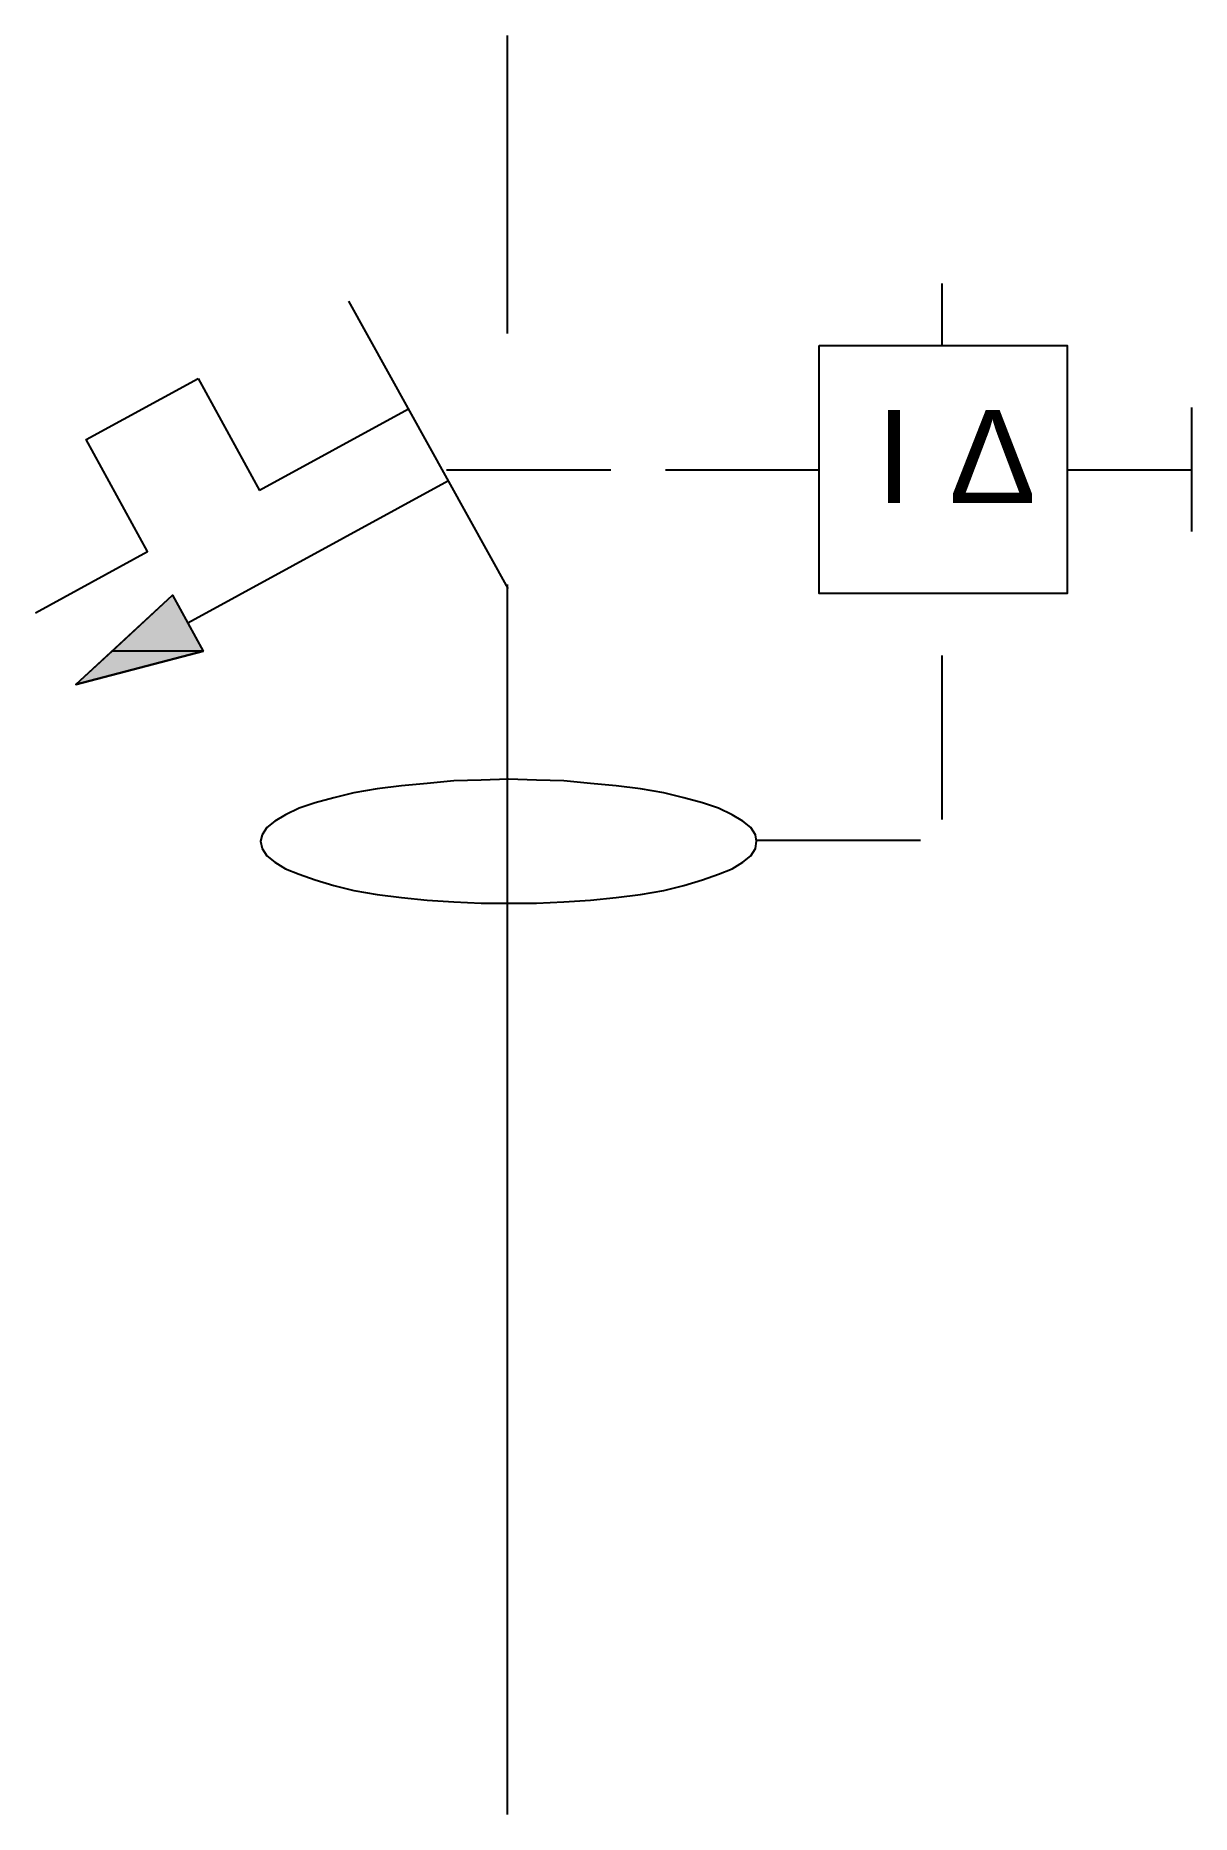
# Model space of a CAD drawing. Header units: millimetres. Extents: x -8.6 to 12.5, y -32.5 to 0.
import ezdxf
from ezdxf.enums import TextEntityAlignment as Align

# ---------------------------------------------------------------- set-up
doc = ezdxf.new("R2010")
doc.units = ezdxf.units.MM
doc.linetypes.add('SVG_3_1', pattern=[4, 3, -1])
doc.layers.get('0').update_dxf_attribs({"linetype": 'CONTINUOUS'})
doc.styles.add('ARIAL', font='arial.ttf')

# ---------------------------------------------------------------- blocks, each defined once
blk = doc.blocks.new('291_E_LV_SLD_IEC60617_rcbo')
at = {"true_color": 0x0000ff}
for p, q in [((0, 0), (0, -5.441)), ((7.941, -4.529), (7.941, -5.662)), ((0.02, -10.103), (-2.892, -4.853)), ((-5.642, -6.265), (-4.525, -8.309)), ((-1.804, -6.824), (-4.525, -8.309)), ((12.5, -6.794), (12.5, -9.059)), ((10.23, -7.936), (12.495, -7.936)), ((-1.069, -8.132), (-5.833, -10.735)), ((0, -10.029), (0, -32.5))]:
    blk.add_line(p, q, dxfattribs=at)
at = {"linetype": 'SVG_3_1', "true_color": 0x0000ff}
for p, q in [((-1.108, -7.936), (5.701, -7.936)), ((7.941, -11.324), (7.941, -14.721)), ((4.554, -14.701), (7.966, -14.701))]:
    blk.add_line(p, q, dxfattribs=at)
at = {"true_color": 0x0000ff}
for points in [[(5.701, -5.662), (10.23, -5.662), (10.23, -10.191), (5.701, -10.191)], [(-7.877, -11.853), (-6.113, -10.221), (-5.554, -11.25), (-7.877, -11.853)], [(-6.113, -10.221), (-5.554, -11.25), (-7.216, -11.25)], [(-5.554, -11.25), (-7.216, -11.25), (-7.877, -11.853)], [(4.554, -14.721), (4.539, -14.603), (4.451, -14.471), (4.304, -14.353), (4.113, -14.235), (3.863, -14.118), (3.569, -14.015), (3.23, -13.926), (2.863, -13.838), (2.436, -13.765), (1.995, -13.706), (1.525, -13.662), (1.039, -13.618), (0.539, -13.603), (0.025, -13.588), (-0.475, -13.603), (-0.975, -13.618), (-1.461, -13.662), (-1.931, -13.706), (-2.373, -13.765), (-2.799, -13.838), (-3.167, -13.926), (-3.505, -14.015), (-3.799, -14.118), (-4.049, -14.235), (-4.24, -14.353), (-4.387, -14.471), (-4.475, -14.603), (-4.505, -14.721), (-4.475, -14.853), (-4.387, -14.985), (-4.24, -15.103), (-4.049, -15.221), (-3.799, -15.324), (-3.505, -15.426), (-3.167, -15.529), (-2.799, -15.618), (-2.373, -15.691), (-1.931, -15.75), (-1.461, -15.794), (-0.975, -15.824), (-0.475, -15.853), (0.025, -15.853), (0.539, -15.853), (1.039, -15.824), (1.525, -15.794), (1.995, -15.75), (2.436, -15.691), (2.863, -15.618), (3.23, -15.529), (3.569, -15.426), (3.863, -15.324), (4.113, -15.221), (4.304, -15.103), (4.451, -14.985), (4.539, -14.853), (4.554, -14.721)]]:
    blk.add_lwpolyline(points, close=True, dxfattribs=at)
blk.add_lwpolyline([(-8.613, -10.544), (-6.569, -9.426), (-7.686, -7.382), (-5.642, -6.265)], dxfattribs=at)
for points in [[(-6.113, -10.221), (-5.554, -11.25), (-7.216, -11.25)], [(-5.554, -11.25), (-7.216, -11.25), (-7.877, -11.853)]]:
    blk.add_solid(points, dxfattribs=at)
at = {"true_color": 0x0000ff, "style": 'ARIAL'}
for s, p in [('I', (7.066, -8.538)), ('Δ', (8.866, -8.538))]:
    blk.add_text(s, height=1.7, dxfattribs=at).set_placement(p, align=Align.CENTER)
blk.add_attdef('TAG', text='', height=2.5, dxfattribs=at).set_placement((-10.613, -2.2), align=Align.RIGHT)
at = {"color": 7, "style": 'ARIAL'}
for tag, p in [('POLES', (-10.613, -9)), ('CURVE_RATING', (-10.613, -12)), ('SENSITIVITY', (-10.613, -15)), ('BREAKING_CAPACITY', (-10.613, -18)), ('RATED_CURRENT', (-10.613, -21)), ('MANUFACTURER', (-10.613, -24))]:
    blk.add_attdef(tag, text='', height=1.7, dxfattribs=at).set_placement(p, align=Align.RIGHT)

msp = doc.modelspace()

# ---------------------------------------------------------------- block references
msp.add_blockref('291_E_LV_SLD_IEC60617_rcbo', (0, 0))

doc.saveas('drawing.dxf')
